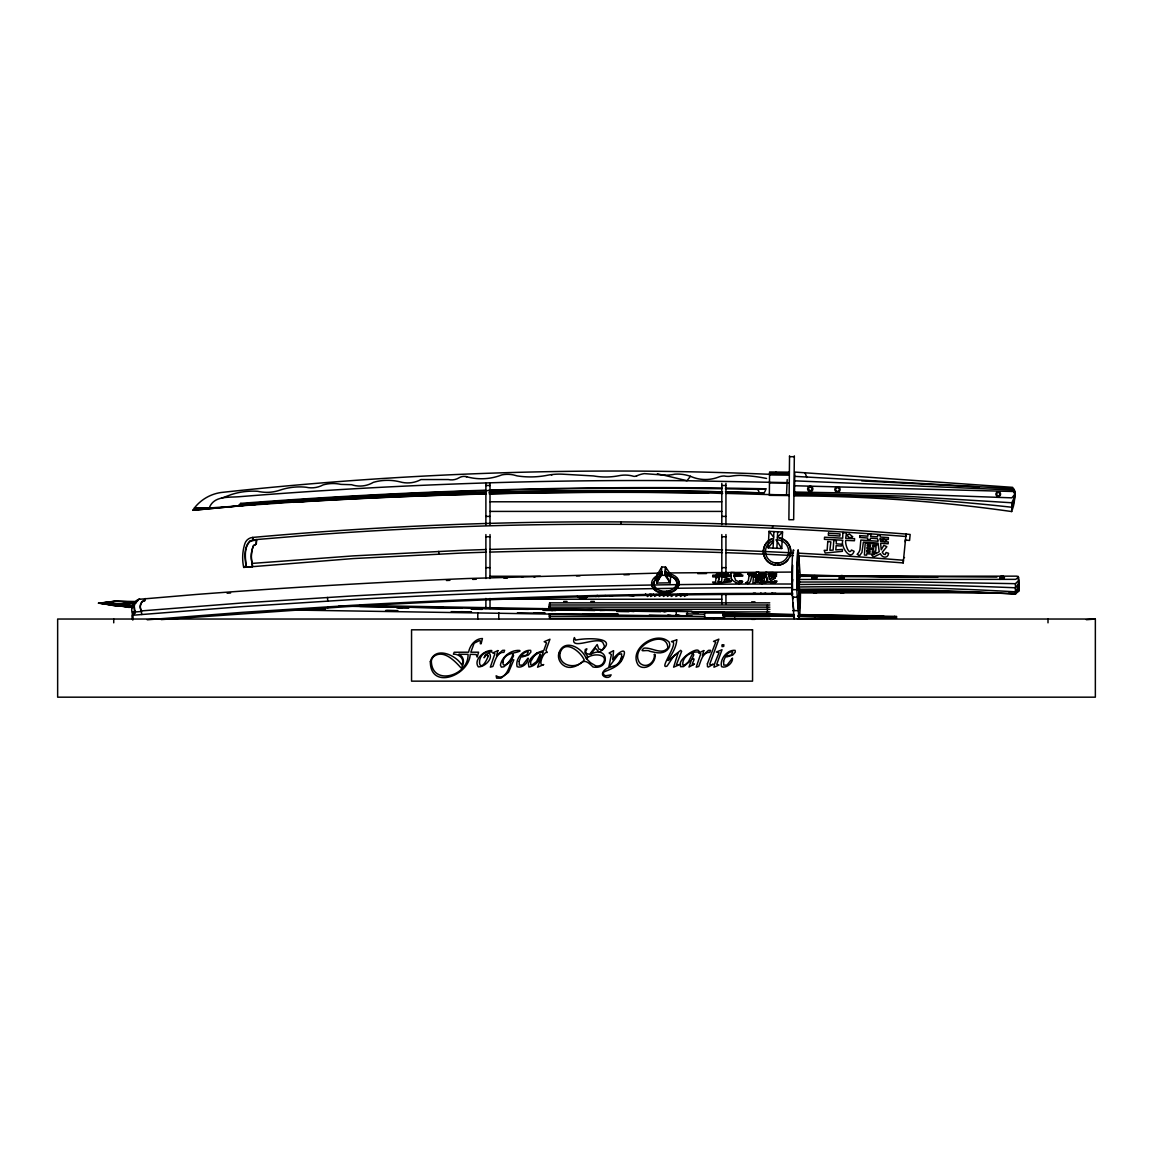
<?xml version="1.0" encoding="UTF-8"?>
<svg xmlns="http://www.w3.org/2000/svg" width="1153" height="1153" viewBox="0 0 1153 1153"><rect width="100%" height="100%" fill="white"/><g stroke="black" fill="none" stroke-linecap="round" stroke-linejoin="round"><path stroke-width="1.5" d="M665.324 574.511L665.411 571.384L665.555 573.228M620.919 524.384L620.919 521.949M998.138 592.656L799.26 592.93L798.957 582.308L798.366 590.711L799.793 575.059L908.405 577.019M651.877 582.827A13.62 9.628 -2.8 0 0 651.849 585.335L652.742 587.756A13.62 9.628 -2.8 0 0 663.479 593.406L666.895 593.348L666.881 591.23L663.739 591.287A11.487 8.114 -2.8 0 1 654.688 586.517L653.938 584.485A11.487 8.114 -2.8 0 1 661.015 575.779M730.959 575.333L712.77 575.477L730.959 575.333L730.973 572.464L734.605 572.623L733.913 575.275L742.806 575.102L742.691 576.169L734.072 576.284M775.839 473.523L775.854 472.038M787.196 479.619L786.505 495.069L726.217 493.398M789.546 455.824L788.883 519.729L793.668 519.715L794.331 455.867M794.503 495.891L794.763 472.067L1012.608 487.344L1014.496 490.313A46.279 46.279 0 0 1 1013.343 506.513L1011.714 511.543L1011.801 502.766L1014.395 497.318A13.187 13.187 0 0 0 1014.496 491.567L1012.579 489.982L794.662 480.844M794.547 492.043L903.347 493.96L1011.858 497.851L1014.611 494.666L1014.337 490.962M676.22 616.048L676.292 611.436M687.318 616.235L687.39 611.609M800.456 594.054L800.326 602.255A34.417 1.874 89.5 0 1 798.827 618.527L796.853 590.797L796.795 567.953A34.417 1.874 89.5 0 1 798.222 549.765L800.24 575.707M887.032 617.878L887.046 617.057M894.526 617.994L894.555 616.351M793.927 550.687L793.437 549.808A34.417 1.874 89.5 0 0 792.01 567.997L792.068 590.84L794.042 618.57A34.417 1.874 89.5 0 0 794.518 617.72M133.114 619.521L132.941 615.226L135.218 612.618C133.114 610.47 134.843 602.673 134.613 604.691M135.218 612.618L134.209 606.046M250.388 541.218L252.709 540.541L252.651 537.428A9.037 9.037 0 0 0 244.854 543.683A46.048 46.048 0 0 0 243.687 567.377L246.281 566.238C245.33 558.297 243.557 546.998 250.388 541.218L252.983 539.835L252.651 537.428A3852.562 3852.562 0 0 1 579.282 521.877C688.312 521.387 797.357 525.451 906.056 534.055L910.164 534.473L909.573 540.454L905.465 540.051M779.183 537.932A13.735 13.735 0 0 1 789.618 557.072L787.758 560.127A13.735 13.735 0 0 1 778.52 565.172L778.434 562.895M246.079 566.916C245.07 558.556 243.211 546.652 250.403 540.57M1018.258 576.37L1018.503 578.028A13.187 6.601 -2.3 0 1 1018.229 580.91L1015.462 583.677L1015.332 594.083A1578.846 789.257 -2.3 0 0 798.885 589.269L798.726 579.498L1015.606 579.354L1018.589 577.48L1017.076 576.169A5.866 2.94 -2.3 0 0 1016.225 576.154L799 576.341M550.082 614.073L549.923 618.368M549.03 607.141L548.785 609.288L549.563 602.846L769.757 602.846M772.524 528.247L772.625 525.826M798.971 582.798L799.245 576.37L798.683 579.065M256.067 544.057L256.571 539.546L256.37 543.567L254.928 545.138A2.119 2.119 0 0 0 252.968 546.954A27.672 27.672 0 0 0 252.161 563.413L252.507 566.599L243.687 567.377L353.394 558.556L463.319 552.964A3747.091 3747.091 0 0 1 486.379 552.201M768.215 547.848L769.022 531.346L782.556 532.009L781.748 548.511L768.215 547.848L773.432 541.247M773.086 548.093L773.894 531.591M776.877 548.28L777.684 531.778M905.278 541.939L905.379 539.878M793.134 598.724L793.451 597.34A41.854 2.277 89.5 0 0 793.595 596.894M138.562 599.358L195.736 594.501A3850.126 1924.645 -2.3 0 1 467.484 578.518L658.882 573.099M141.733 614.506L141.228 610.211A27.672 13.836 -2.3 0 1 141.761 601.952A2.119 1.067 -2.3 0 1 143.693 600.972L145.264 598.551L145.134 600.554L143.952 601.174A2.234 1.124 -2.3 0 0 141.92 602.212A29.128 14.557 -2.3 0 0 141.012 610.196M665.31 573.661L670.196 582.827L665.022 575.275L665.555 567.002L665.44 571.542L670.729 574.554L665.555 567.002L661.764 567.06L657.196 574.742L656.662 583.029L670.196 582.827L670.614 576.212M661.764 567.06L661.231 575.333L656.662 583.029L661.519 573.704L661.62 571.441L661.822 574.972M138.043 600.554A9.037 4.526 -2.3 0 0 133.705 603.35A46.048 23.017 -2.3 0 0 132.941 615.226L135.405 611.854L133.143 612.157L132.941 615.226L242.418 606.608L352.169 599.589A3747.091 1873.135 -2.3 0 1 736.983 587.727L791.895 587.655L792.212 595.654L792.644 592.973M327.899 607.732L327.971 606.781M798.712 555.861A3747.091 3747.091 0 0 1 848.32 558.845L903.203 562.909L903.404 560.257A3749.671 3749.671 0 0 0 798.856 553.195M650.004 594.098L650.681 596.461L653.03 595.034M662.788 594.098L663.451 596.461L665.814 595.034M679.809 594.098L680.486 596.461L682.835 595.034M798.957 582.308L799.015 584.023L799.548 575.347L937.821 577.091M798.943 585.09L798.784 586.992A1578.846 789.257 -2.3 0 1 1015.245 591.806L1017.032 589.255A46.279 23.132 -2.3 0 0 1018.69 581.126L1018.675 580.737M799.447 588.102L799.13 591.763L907.714 591.59L997.878 592.959M799.26 592.93L799.533 589.774M903.203 562.909L906.056 534.055L905.883 536.491C797.242 527.887 688.269 523.822 579.296 524.298A3850.126 3850.126 0 0 0 307.159 535.338L252.853 539.863M731.319 578.431L731.117 576.284L712.669 576.601L712.77 575.477M730.887 580.881L730.8 581.919L713.693 583.432L712.612 582.063L715.581 582.02L716.056 577.494C722.931 574.828 714.327 584.773 721.547 581.66L722.052 576.803C725.525 577.379 726.289 577.855 729.719 579.31L724.473 579.253L724.257 581.458L730.901 580.953L724.257 581.458M716.532 574.41L716.633 573.286L728.206 573.315L728.091 574.381L716.532 574.41L728.091 574.381M718.29 581.861L719.169 577.581M747.865 574.309L755.936 574.28L747.865 574.309L747.966 573.315L756.037 573.358L747.966 573.315M766.356 574.943L749.075 575.491L748.412 580.262A9.815 4.9 -2.3 0 1 745.616 582.827L747.966 583.504L750.372 581.66L751.67 576.399L766.341 576.356C770.824 581.703 762.205 583.058 760.778 580.535L764.151 580.593L764.381 578.287L761.023 578.302L764.381 578.359M761.023 578.374L761.095 577.624L764.987 577.682L765.073 576.846L753.5 576.875L752.88 582.899L755.157 582.899L755.244 582.106C797.285 582.323 748.643 581.645 762.075 583.533L768.878 581.645L771.227 582.899M755.936 574.208L755.849 575.203L758.53 575.188L758.631 574.194L765.621 574.18L765.549 575.016M756.037 573.358L756.152 572.219L758.703 572.277M755.402 580.55L755.316 581.4L758.415 581.386L758.501 580.535L755.402 580.622M755.489 579.844L755.561 579.094L762.018 579.08L761.946 579.829L755.489 579.772L761.946 579.829M755.633 578.388L758.804 577.639L755.633 578.33L758.732 578.388M776.43 576.385L768.892 576.341L776.43 576.385C776.517 573.92 765.693 574.814 776.517 574.208C774.802 571.009 768.619 573.589 765.837 572.191L765.722 573.329L758.732 573.344L758.703 572.219M768.849 575.491L768.316 574.165L771.674 574.151L770.146 574.756L772.755 575.477L768.849 575.491L772.755 575.405M767.408 616.221L767.408 604.994M621.683 656.547L621.597 653.823L618.498 654.414L608.842 667.111L611.364 654.573L609.115 653.002L613.598 650.638L612.733 659.819C615.385 654.515 628.933 644.123 622.894 658.089C619.449 666.621 610.6 668.927 603.451 672.213L603.437 674.491L605.541 675.788L611.133 674.88C610.182 678.468 604.475 678.036 602.76 675.283L602.428 673.842C604.792 663.984 621.308 669.389 621.683 656.547A16.301 16.301 0 0 1 617.287 664.301M792.745 579.527L791.794 585.364L791.952 584.023A3749.671 1874.432 -2.3 0 0 351.924 595.971L242.116 602.99L141.372 610.903M654.976 594.458L654.63 596.404L657.758 594.645L656.288 594.458M667.76 594.458L667.4 596.404L670.527 594.645L669.071 594.458M684.781 594.458L684.435 596.404L687.563 594.645L686.107 594.458M658.738 594.314L659.329 596.288L662.197 594.732L659.977 594.631M605.354 595.51L604.013 596.043M134.829 611.681L135.016 610.96M134.656 604.143L136.544 600.554M252.968 546.954L253.112 546.608A2.234 2.234 0 0 1 255.173 544.706L256.37 543.567M776.517 581.847L776.992 581.054L774.485 580.723C774.513 584.009 768.475 579.31 772.034 581.645M209.601 507.061C214.617 495.574 229.043 497.592 239.233 496.712A5002.752 5002.752 0 0 1 686.986 480.729L786.634 482.603M530.423 659.17L528.333 663.393L528.924 667.01C534.545 666.477 541.204 660.15 540.281 654.183L536.549 661.62L531.706 665.223L530.755 664.791L530.668 661.62L534.012 656.172A15.681 15.681 0 0 1 540.93 652.252L543.207 651.964L537.572 667.212L543.726 664.575C537.168 667.63 543.452 650.825 547.257 652.439L545.931 650.436L549.938 639.238L544.202 641.688L546.508 642.913L543.827 650.436L537.529 652.684L530.423 659.17A22.498 22.498 0 0 1 537.514 652.684M736.335 582.841L739.779 583.461L742.546 581.371L739.909 580.853L739.275 581.833M741.754 582.611L742.546 581.443L739.909 580.853M1018.647 587.367L1018.892 587.655A13.187 6.601 -2.3 0 1 1018.618 590.639L1015.332 594.083L1017.119 591.547A46.279 23.132 -2.3 0 0 1018.791 583.404L1018.69 582.841M242.721 505.619L192.839 510.289L194.569 507.767A41.263 41.263 0 0 1 220.987 492.518L224.086 492.172A3634.977 3634.977 0 0 1 768.864 474.272M649.24 594.444L647.611 596.533L645.493 593.838M766.543 478.466A149.011 143.548 1.4 0 0 739.909 475.353A60.302 58.097 1.6 0 0 731.016 476.16A17.468 16.834 1.6 0 1 724.257 475.987A15.061 14.513 1.7 0 0 718.117 477.256A35.469 34.345 0.8 0 1 690.474 476.304L686.986 480.715L662.788 474.95M674.505 588.635L676.033 586.762A11.602 8.201 -2.8 0 0 666.967 575.65M776.517 581.789L773.548 583.317L768.878 581.573L762.075 583.533L760.288 582.741M485.572 492.461L414.907 494.882A4689.237 4689.237 0 0 0 243.067 505.374L238.873 505.36L240.66 503.385A5398.274 5398.274 0 0 1 485.557 490.212M586.502 658.723C591.114 652.569 610.759 653.506 602.442 664.027A7.307 7.307 0 0 1 595.683 665.829L590.552 662.759L586.502 658.723L587.021 658.176M770.708 580.809L775.191 577.826L772.15 577.249L769.627 579.656L768.892 576.341M770.982 578.575L772.15 577.249M521.516 576.875L523.058 576.745M597.124 595.409L595.942 596.605M653.376 594.054L651.805 595.279L651.171 594.141M666.16 594.054L664.589 595.279L663.941 594.141M683.181 594.054L681.61 595.279L680.976 594.141M777.425 537.24L782.556 532.009M772.813 579.426L775.191 577.898M587.468 596.721L585.652 598.234A5.664 5.664 0 0 1 580.925 599.027L577.221 596.274M136.76 600.439L138.072 599.56M657.196 574.742L661.663 571.6M221.333 498.24L231.667 494.45A65.678 61.34 -5.8 0 1 257.681 491.293A38.121 36.132 -4.3 0 0 279.862 490.184A58.789 55.906 -5.1 0 1 305.963 487.215A23.449 22.483 -3.8 0 0 323.099 484.909A34.994 33.61 -4.3 0 1 340.942 484.39L351.579 484.707A25.366 24.487 -3.2 0 0 373.327 482.358A49.55 47.878 -3.6 0 1 399.918 481.839A27.196 26.346 -2.6 0 0 420.975 479.562L448.286 479.547A14.196 13.793 -2 0 0 459.081 477.789A9.397 9.123 -2 0 1 466.778 476.78M734.072 576.226L735.773 580.449L739.275 581.775M600.382 595.957L598.738 596.605L597.542 595.539M612.589 595.784L609.951 595.813M671.104 596.505L672.559 595.813M243.687 567.377L246.281 566.238L244.018 566.685M675.831 596.476L678.915 594.775L677.503 594.501M465.971 476.549A53.932 52.404 -2.1 0 0 501.886 474.863A29.272 28.479 -1.5 0 1 513.373 474.892L517.077 475.886A85.077 82.728 -1.4 0 0 547.041 475.339A61.138 59.495 -0.9 0 1 550.875 474.69L552.172 474.532A61.138 59.495 -0.9 0 1 562.534 474.186L593.564 475.944A67.696 65.836 -0.3 0 0 618.484 475.8A29.56 28.695 0.1 0 1 632.363 475.958A5.448 5.289 0.1 0 0 636.312 476.059L636.658 475.915M585.854 597.009L581.328 597.672A4.987 4.987 0 0 1 579.195 596.706M1016.139 592.801L1018.993 591.172L1018.675 589.774M770.146 574.698L771.674 574.151L768.316 574.237M774.83 574.814L773.159 575.405L776.517 575.39M774.485 583.159L775.292 582.885M774.902 593.579L775.71 593.247M138.562 599.474L139.643 599.041M608.525 613.828L605.066 614.938L591.46 613.944M737.992 574.929L740.759 574.122L737.992 574.929L736.565 574.223M736.58 574.295L734.893 573.603L737.516 572.926L740.759 574.18M734.893 573.675L737.516 572.926M765.707 593.103L762.493 593.968L760.706 593.031M664.488 611.739L669.302 610.831M533.983 576.99L535.179 576.774M633.876 596L628.644 595.352M135.982 602.197L116.482 601.189L100.268 603.221L114.796 605.786L126.787 605.988M192.839 510.289L265.911 503.342M132.84 607.4L111.351 604.864L134.685 603.105M119.955 605.743L98.466 603.178L116.482 601.189M662.989 611.71L671.161 610.859M774.902 593.521L771.645 593.19L772.813 593.579M246.281 505.288L255.188 504.452M262.308 503.789L267.655 503.284M346.376 497.592L293.539 502.304A5282.297 5282.297 0 0 1 485.831 493.988M252.507 566.599L252.161 563.413L353.222 555.89L463.218 550.298A3749.671 3749.671 0 0 1 486.307 549.534M252.709 540.541L256.254 540.238M133.143 612.157L141.502 611.465M147.267 619.795L242.649 612.329L352.386 605.311A3747.091 1873.135 -2.3 0 1 737.214 593.449L792.125 593.363L792.428 594.314M161.204 619.593L352.342 606.262A3749.671 1874.432 -2.3 0 1 792.37 594.314M1086.371 619.709L1095.35 619.031L1095.35 697.176L57.65 697.176L57.65 619.031L1095.35 619.031M765.837 488.8L757.665 489.391A6.702 6.702 0 0 1 759.135 492.864L763.935 492.907A7.912 7.912 0 0 0 765.837 488.8A5398.274 5398.274 0 0 0 725.554 488.108M718.29 581.789L721.547 581.66M439.235 607.069L442.766 606.882M600.021 610.528L605.138 610.312M583.49 609.836L592.238 609.49M472.716 579.397L476.304 579.267M503.933 578.229L507.392 578.1M490.76 492.302L500.935 492.014A4687.377 4687.377 0 0 1 716.114 491.74M576.486 575.895L580.002 575.808M623.932 574.785L629.207 574.655M676.22 577.754A13.62 9.628 -2.8 0 1 677.892 587.266L676.09 589.486A13.62 9.628 -2.8 0 1 667.039 593.348L666.881 592.022L663.753 591.993A11.602 8.201 -2.8 0 1 660.842 591.489M667.673 572.955L792.212 572.061M665.022 575.275L661.231 575.333L661.519 573.704L661.534 574.569M731.117 576.356L712.669 576.601M697.709 573.617L706.501 573.545M792.025 589.687L796.809 589.644M792.702 597.225L797.487 597.182M792.86 610.658L797.645 610.614M765.722 573.329L758.732 573.344M768.417 573.243L776.618 573.214M772.222 574.151L776.517 574.208M765.621 574.237L758.631 574.194M768.244 574.886L769.339 575.073M766.298 575.506L749.075 575.491M722.052 576.86L724.603 576.86M753.5 576.947L765.073 576.904M716.056 577.567L718.607 577.552M753.298 593.262L755.575 593.262M485.889 485.499L490.011 485.499M721.807 485.499L725.943 485.499M490.011 501.786L721.807 501.786M490.011 511.413L721.807 511.413M485.889 516.4L490.011 516.4M721.807 516.4L725.943 516.4M485.889 536.75L490.011 536.75M721.807 536.75L725.943 536.75M485.889 567.651L490.011 567.651M721.807 567.651L725.943 567.651M490.011 576.255L540.325 576.255M489.492 599.229L721.807 599.229M563.658 601.434L567.089 601.434M590.768 601.434L594.4 601.434M751.67 601.852L754.941 601.852M549.289 604.994L769.815 604.994M549.159 607.141L549.822 609.13L549.822 607.141L769.873 607.141M769.93 609.288L549.938 609.288L549.822 607.141M691.959 611.926L769.93 611.926M704.656 612.877L724.444 612.877M549.159 614.073L549.563 618.368L769.757 618.368M549.822 614.073L617.619 614.073M764.367 614.073L769.873 614.073M829.151 615.889L867.085 615.889M549.289 616.221L691.67 616.221M722.974 616.221L769.815 616.221M704.656 617.835L724.444 617.835M797.328 618.7L867.085 618.7M751.67 619.363L754.941 619.363M844.63 576.586L918.177 577.076M789.531 456.689L794.331 456.732M789.373 472.168L769.584 471.966L769.339 495.343L789.128 495.545M769.57 473.451L789.358 473.667M769.541 474.935L789.344 475.151M769.469 482.905L789.257 482.963M794.532 493.426L903.318 496.107L1011.801 502.766M769.339 494.637L789.142 494.839M996.898 577.076L799.274 575.736L798.741 582.034L907.325 581.861L1015.462 583.677M136.27 602.947L127.666 602.817L113.066 604.893L132.754 607.516M338.852 606.132L704.8 611.883M396.963 608.035L408.724 608.222M471.202 609.202L482.213 609.375M542.919 610.326L555.732 610.528M616.696 611.479L628.976 611.681M722.845 613.641L794.374 614.765M799.735 614.852L896.659 616.379M111.351 604.864L132.71 605.21M686.366 613.9L704.324 614.189M722.859 614.477L794.359 615.601M797.934 615.659L896.645 617.201M722.83 615.298L794.345 616.423M797.919 616.48L896.63 618.037M313.515 609.361L324.483 609.533M386.558 610.514L397.929 610.686L385.563 610.514M460.652 611.681L471.418 611.839M533.911 612.834L544.922 613.007M607.429 613.987L618.181 614.145M283.033 609.879L704.714 616.509M137.207 601.549L114.868 601.16L100.268 603.221L116.41 605.815M359.405 605.426L691.886 611.234M396.156 607.054L359.75 606.42M397.857 607.083L462.151 608.207M470.856 608.366L528.478 609.361M544.36 609.649L594.833 610.528M617.878 610.931L660.943 611.681M693.169 612.733L698.199 612.819M723.363 613.266L793.985 614.491M798.798 614.578L883.746 616.062M98.466 603.178L123.371 603.624M743.916 614.448L785.034 615.169M817.218 615.731L860.152 616.48M734.965 615.125L785.02 615.99M801.104 616.279L860.138 617.302M867.301 617.431L883.717 617.72M319.078 609.346L325.405 609.461M451.241 611.652L471.404 612.012M517.409 612.805L544.965 613.295M583.259 613.958L617.403 614.549M649.298 615.111L691.814 615.846M794.619 485.759L1012.262 491.466A5.866 5.866 0 0 1 1013.127 491.524L1014.323 491.971M722.686 493.47L708.562 492.951A5282.455 5282.455 0 0 0 489.362 493.729M775.277 562.851L778.434 562.923L775.263 562.967A11.602 11.602 0 0 1 766.241 555.688L765.52 552.734A11.602 11.602 0 0 1 772.885 540.685M1008.659 593.218L1015.865 593.406M717.728 491.783L722.6 491.913M725.842 492L759.135 492.864M861.752 480.902L979.2 486.97M794.72 476.362L1012.291 488.613A2.234 2.234 0 0 1 1014.467 490.919A27.614 27.614 0 0 1 1011.757 507.248A2046.964 2046.964 0 0 0 794.518 494.68M903.736 557.591L904.514 557.648M690.474 476.304A37.689 36.492 0.9 0 0 674.923 474.157A40.355 39.072 0.9 0 1 664.676 475.151L644.34 473.624A26.879 26.101 0.1 0 0 636.312 476.059M664.676 475.151L661.721 474.805A26.62 25.798 0.6 0 1 657.412 473.681M738.237 583.36L739.059 583.461M675.845 615.053L683.988 616.178M667.818 615.039L671.089 615.486M677.344 615.082L682.129 616.149M1017.465 577.365L1018.459 577.826M542.4 608.625L545.614 609.447M745.616 582.769L747.966 583.504M736.335 582.914L732.241 580.146M551.163 474.647L551.883 475.007M241.496 504.034L240.66 503.385L243.067 505.374L241.496 504.034A5159.473 5159.473 0 0 1 721.807 488.742M1018.762 587.453L1018.791 589.817M769.022 531.346L773.634 537.053M731.694 579.296L732.256 580.218M777.208 541.434L781.748 548.511M766.673 578.604L767.639 580.608M731.305 578.359L731.694 579.368M804.967 472.672L806.898 477.558M792.673 589.904L792.515 588.938A26.274 1.427 89.5 0 1 792.659 565.33M799.188 588.318L799.043 587.381L799 590.538A2046.964 1023.259 -2.3 0 1 1015.591 593.795A27.614 13.807 -2.3 0 0 1018.848 585.58A2.234 1.11 -2.3 0 0 1018.719 585.133M799.447 576.514L799.591 577.552M778.275 562.88L778.289 563.039A11.602 11.602 0 0 0 786.087 558.787L787.672 556.207A11.602 11.602 0 0 0 775.825 539.964M778.405 564.048L778.52 565.201M666.895 593.233L663.436 592.873A13.735 9.714 -2.8 0 1 652.598 587.165L651.704 584.73A13.735 9.714 -2.8 0 1 660.179 574.324M327.495 597.441L327.74 601.059M210.826 507.882L293.525 502.131A5282.455 5282.455 0 0 1 485.831 493.815M438.745 551.365L438.861 554.031M766.341 576.356L751.67 576.399M549.923 602.846L550.154 609.288M1048.005 619.031L1048.005 622.836M821.657 615.889L821.657 618.7M814.724 615.889L814.724 618.7M734.692 617.72L734.692 619.031M725.943 483.338L725.943 524.673M725.943 534.574L725.943 572.94M725.943 593.809L725.943 603.999M724.444 618.368L724.444 612.416L704.656 612.416L704.656 618.368M721.807 483.338L721.807 524.673M721.807 534.574L721.807 572.882M721.807 593.809L721.807 603.999M713.707 617.72L713.707 619.031M498.773 612.632L498.773 619.031M490.011 483.338L490.011 524.673M490.011 534.574L490.011 578.503M490.011 598.436L490.011 608.582M485.889 483.338L485.889 524.673M485.889 534.574L485.889 578.503M485.889 598.436L485.889 608.582M477.789 612.632L477.789 619.031M113.729 619.031L113.729 622.836M666.91 575.116A11.487 8.114 -2.8 0 1 675.903 586.113L674.375 587.972A11.487 8.114 -2.8 0 1 666.737 591.23L666.78 591.936A11.602 8.201 -2.8 0 0 669.72 591.316M667.227 573.531A13.735 9.714 -2.8 0 1 677.978 586.675L676.162 588.909A13.735 9.714 -2.8 0 1 667.01 592.801M654.616 578.157A13.62 9.628 -2.8 0 1 657.152 576.341M667.241 574.237A13.62 9.628 -2.8 0 1 670.671 574.814M656.1 588.996A11.602 8.201 -2.8 0 1 654.616 587.165L653.852 585.119A11.602 8.201 -2.8 0 1 658.377 577.451M227.112 593.233A3852.562 1925.856 -2.3 0 1 230.614 592.973M446.442 580.492A3852.562 1925.856 -2.3 0 1 449.944 580.334M132.768 619.983A46.048 23.017 -2.3 0 1 132.004 615.039M799.605 581.141A41.854 2.277 89.5 0 1 799.533 583.274M799.26 588.938A41.854 2.277 89.5 0 1 798.236 597.297L797.862 603.048A26.274 1.427 89.5 0 0 800.067 593.132M793.869 609.606A26.274 1.427 89.5 0 1 793.077 603.091M798.77 584.528A2046.964 1023.259 -2.3 0 1 1015.346 587.785A27.614 13.807 -2.3 0 0 1018.719 580.262M1017.595 578.575A2.234 1.11 -2.3 0 1 1018.589 579.426M815.92 576.543A2.637 1.326 -2.3 0 1 816.454 578.532A2.637 1.326 -2.3 0 1 812.418 578.575A2.637 1.326 -2.3 0 1 813.283 576.572M842.137 576.327A2.637 1.326 -2.3 0 1 843.852 578.33A2.637 1.326 -2.3 0 1 839.413 578.374A2.637 1.326 -2.3 0 1 841.445 576.341M812.202 579.31A2.637 1.326 -2.3 0 1 811.899 578.647M812.029 578.316A2.637 1.326 -2.3 0 1 813.326 577.494M844.327 578.72A2.637 1.326 -2.3 0 1 843.751 579.354M839.571 579.397A2.637 1.326 -2.3 0 1 839.254 579.094M999.896 579.426A2.306 1.153 -2.3 0 1 999.997 579.123M816.828 592.065A2.637 1.326 -2.3 0 1 813.096 592.094M843.751 592.109A2.637 1.326 -2.3 0 1 840.537 592.152M816.771 592.123A1.715 0.865 -2.3 0 1 815.027 593.218A1.715 0.865 -2.3 0 1 813.456 592.152M844.082 592.166A1.816 0.908 -2.3 0 1 841.964 593.204A1.816 0.908 -2.3 0 1 840.623 591.965M772.106 538.682A13.735 13.735 0 0 0 763.401 552.964L764.237 556.452A13.735 13.735 0 0 0 774.931 565.085L778.376 565.042A13.62 13.62 0 0 0 787.658 560.055M779.169 538.047A13.62 13.62 0 0 1 789.517 557.029M774.946 564.97A13.62 13.62 0 0 1 764.353 556.409L763.517 552.95A13.62 13.62 0 0 1 772.15 538.797M489.924 552.1A3747.091 3747.091 0 0 1 722.441 552.561M726.001 552.691A3747.091 3747.091 0 0 1 793.394 555.587M489.852 549.433A3749.671 3749.671 0 0 1 722.527 549.895M726.087 550.01A3749.671 3749.671 0 0 1 793.523 552.921M252.276 563.947A29.128 29.128 0 0 1 253.112 546.608M323.416 609.663A27.196 6.702 1.7 0 1 319.842 609.433M617.547 614.65A35.469 8.893 0.8 0 1 610.701 614.088M617.604 610.989A35.469 8.893 1 0 1 633.991 611.566M399.169 608.135A53.932 12.726 0.2 0 1 402.224 608.179M551.523 610.514A5.448 1.312 0.8 0 1 552.618 610.514M794.503 495.876A1578.846 1578.846 0 0 1 1011.714 511.557M489.362 493.902A5282.297 5282.297 0 0 1 708.562 493.124M238.873 505.36A4905.078 4905.078 0 0 1 485.471 492.49M488.973 492.403A4905.078 4905.078 0 0 1 720.164 491.798M725.424 491.899A4905.078 4905.078 0 0 1 763.935 492.907M725.396 488.8A5159.473 5159.473 0 0 1 757.665 489.391M489.059 490.097A5398.274 5398.274 0 0 1 722.052 488.05M799.303 564.696L799.115 568.933A41.854 2.277 89.5 0 0 797.746 585.075L797.501 589.875L797.299 588.895A26.274 1.427 89.5 0 1 797.617 561.929A26.274 1.427 89.5 0 1 799.173 560.675L799.303 564.696M129.352 602.832L129.295 607.458L113.066 604.893L129.367 602.832M791.952 584.023L791.895 587.655L792.025 584.023M842.843 532.585L842.728 538.192L824.554 537.212L824.409 539.33L842.857 540.238C840.148 545.974 850.496 561.828 854.099 551.293L851.49 550.039C848.867 556.178 844.587 542.76 845.812 540.339L854.431 540.757L854.589 538.638L845.697 538.307L846.461 533.046L842.843 532.585M654.371 654.443C655.221 661.346 647.755 668.365 641.241 664.186A6.86 6.86 0 0 1 638.517 660.755C631.469 644.815 667.01 628.817 667.861 647.9C661.808 655.553 651.733 647.121 643.979 648.145C638.07 653.074 647.409 649.024 649.831 651.286C654.155 652.151 658.709 653.751 663.105 652.339C667.284 651.157 671.392 646.559 669.144 642.106C656.446 629.682 627.967 648.952 638.214 665.079A7.74 7.74 0 0 0 642.466 667.356C649.298 668.481 655.898 661.188 655.135 654.645L654.371 654.443M827.768 541.506L827.148 550.37L824.179 550.356L825.202 553.051L842.353 551.336L842.483 549.404L835.824 549.909L836.127 545.672L841.359 546.046L841.488 544.202L836.256 543.841L836.329 540.743L833.778 540.57L833.115 550.111L829.857 550.269L830.881 541.91L827.768 541.506M828.488 533.133L828.344 535.251L839.903 536.059L840.047 533.94L828.488 533.133M859.792 535.612L859.662 537.442L867.733 538.004L867.604 539.835L870.299 540.022L870.429 538.192L877.419 538.682L878.11 540.281L878.053 541.247L860.844 540.036L860.008 549.39A9.815 9.815 0 0 1 857.14 554.305L859.461 555.832L861.925 552.46L863.395 542.054L878.053 543.077L879.206 551.696L875.963 553.685L876.021 552.82L872.259 552.561L872.36 551.019L875.732 551.249L876.035 546.825L872.677 546.58L872.763 545.239L876.669 545.499L876.784 543.957L865.211 543.149L864.39 555.011L866.667 555.169L866.768 553.728L874.565 554.276L871.798 555.242L873.556 557.101L880.416 553.714C881.987 558.066 888.228 558.686 888.559 553.31L886.052 552.46L885.288 554.535L883.573 554.103L882.276 552.201L886.859 546.724L883.847 545.326L881.238 549.794L880.604 543.265L888.141 543.784L888.271 541.953L884.913 541.723L886.599 540.685L884.005 539.143L888.314 539.445L888.43 537.615L880.229 537.039L880.243 534.906L877.692 534.733L877.548 536.851L870.558 536.361L871.12 534.459L868.007 534.055L867.863 536.174L859.792 535.612M866.984 550.644L866.883 552.186L869.967 552.402L870.083 550.86L866.984 550.644M867.186 547.747L867.099 549.102L873.556 549.549L873.643 548.194L867.186 547.747M867.387 544.85L867.301 546.205L870.385 546.421L870.486 545.066L867.387 544.85M880.114 538.869L880.604 541.42L884.51 541.694L881.915 540.065L883.472 539.1L880.114 538.869M560.012 653.319C558.297 666.607 577.523 669.807 584.153 659.833C580.406 651.243 564.105 638.661 560.012 653.319M430.343 661.606C430.242 690.561 469.444 675.499 470.208 654.327L476.16 654.5L477.14 657.095L478.61 652.194L470.828 652.194L474.128 643.215L479.317 640.621L480.369 640.938L480.354 643.749L481.104 643.749L482.444 638.517C475.267 638.517 469.761 645.521 468.622 652.194L454.196 652.252L453.403 654.198C458.98 653.693 465.38 659.343 461.762 664.935C455.896 654.803 434.71 645.752 430.343 661.606M431.323 661.015C431.813 686.712 468.983 675.889 468.046 654.327L458.75 654.255C464.443 656.533 464.573 663.782 461.214 668.135C455.075 661.202 443.588 648.952 433.687 656.518A8.258 8.258 0 0 0 431.323 661.015M558.787 653.347C556.928 660.482 563.096 667.832 570.418 667.385C583.548 666.117 581.17 654.89 593.017 666.982C610.6 670.369 608.856 644.642 590.682 654.227L595.438 648.289L599.315 652.209C621.914 636.499 584.542 637.811 575.635 640.189L574.381 637.566C568.804 651.575 596.404 635.995 602.76 642.38L604.503 646.184L602.5 650.018L598.738 649.024L597.196 644.527L589.601 654.299L586.546 653.578L585.594 651.632L586.906 648.894L585.292 649.427L584.946 652.656L587.713 656.403L585.998 658.104C581.703 647.064 563.658 638.113 558.787 653.347M680.371 663.753L680.544 666.679L683.527 666.621L691.425 659.977L689.004 667.054L694.466 663.998C688.197 667.818 698.156 655.841 691.786 659.43L693.775 654.89L692.91 652.944L688.471 661.793L684.968 665.007L682.835 665.036C681.783 656.879 691.699 650.58 699.194 652.223C699.049 644.83 679.463 658.478 680.371 663.753M488.324 656.028C477.875 681.092 474.186 648.937 491.682 652.108L491.726 650.523C484.519 649.86 473.076 659.948 478.293 666.852C484.044 667.356 493.671 658.853 489.376 653.232L485.543 654.428L484.073 657.786L486.379 654.731L488.324 656.028M519.153 661.361L519.326 665.108L522.583 665.108L528.045 658.104C528.751 662.889 521.632 668.783 517.12 666.665C515.016 659.285 522.9 649.47 530.668 650.35L530.87 652.079L528.362 655.063L522.266 656.922L521.761 656.129L526.878 655.091L528.276 651.82C523.246 650.984 520.392 657.397 519.153 661.361M723.594 661.361L723.767 665.108L727.024 665.108L732.472 658.104C733.193 662.889 726.073 668.783 721.562 666.665C719.458 659.285 727.341 649.47 735.11 650.35L735.311 652.079L732.804 655.063L726.707 656.922L726.188 656.129L731.305 655.091L732.717 651.82C727.687 650.984 724.833 657.397 723.594 661.361M707.394 663.782L707.481 666.65L708.403 667.068L713.203 664.2L710.479 665.065L709.744 664.186L718.852 639.151L713.52 641.371L715.739 642.149L707.394 663.782M676.71 639.829C676.379 654.918 654.904 671.868 680.659 650.335L681.639 651.315L676.451 664.575L679.276 664.762L673.611 667.155L678.18 652.569L673.712 656.115L667.083 666.059C657.844 670.239 680.414 641.068 671.45 641.616L676.71 639.829M502.881 662.096C502.809 671.161 513.402 657.412 512.754 653.794L513.575 655.625L511.572 660.136L513.849 659.79L508.516 672.3L500.921 678.209L496.626 678.151L496.15 675.802C505.201 681.466 509.785 666.938 511.168 660.669L503.803 666.809L501.368 667.126L500.402 665.079C501.987 656.561 511.053 649.672 519.7 650.451L520.032 651.013C515.189 653.679 504.279 652.425 502.881 662.096M497.909 650.58L496.496 655.812L502.535 650.364L504.639 650.292L503.904 652.353C496.813 651.762 494.882 661.505 492.864 666.463L490.342 667.155L494.896 653.693L492.72 652.987L497.909 650.58M703.791 650.58L702.379 655.812L708.418 650.364L710.522 650.292L709.787 652.353C702.681 651.762 700.765 661.505 698.747 666.463L696.225 667.155L700.779 653.693L698.603 652.987L703.791 650.58M714.557 663.681L713.938 667.212L719.04 665.036L716.734 664.287L722.009 649.73L716.373 652.021L719.04 652.713L714.557 663.681M722.225 644.945L722.037 646.602L723.709 646.415L723.882 644.758L722.225 644.945M852.557 536.649L849.775 537.903L846.72 535.179L849.372 534.012L852.557 536.649M210.84 508.041L194.569 507.767L210.84 508.041M752.549 629.812L411.549 629.812L411.549 681.149L752.549 681.149L752.549 629.812M1000.905 578.705A2.306 1.153 -2.3 0 0 1004.45 577.667A2.306 1.153 -2.3 0 0 1001.063 576.687A2.306 1.153 -2.3 0 0 1000.905 578.705M813.542 577.235A1.715 0.865 -2.3 0 0 816.18 576.471A1.715 0.865 -2.3 0 0 813.658 575.751A1.715 0.865 -2.3 0 0 813.542 577.235M840.479 577.163A1.816 0.908 -2.3 0 0 843.434 576.529A1.816 0.908 -2.3 0 0 841.013 575.592A1.816 0.908 -2.3 0 0 840.479 577.163M1001.222 577.538A1.629 0.822 -2.3 0 0 1003.744 576.817A1.629 0.822 -2.3 0 0 1001.352 576.125A1.629 0.822 -2.3 0 0 1001.222 577.538M808.902 491.192A2.637 2.637 0 0 0 812.894 488.944A2.637 2.637 0 0 0 808.945 486.609A2.637 2.637 0 0 0 808.902 491.192M835.853 491.625A2.637 2.637 0 0 0 840.09 489.924A2.637 2.637 0 0 0 836.487 487.114A2.637 2.637 0 0 0 835.853 491.625M997.086 496.121A2.306 2.306 0 0 0 1000.573 494.161A2.306 2.306 0 0 0 997.129 492.115A2.306 2.306 0 0 0 997.086 496.121M809.377 490.4A1.715 1.715 0 0 0 811.971 488.93A1.715 1.715 0 0 0 809.406 487.416A1.715 1.715 0 0 0 809.377 490.4M836.357 490.991A1.816 1.816 0 0 0 839.283 489.809A1.816 1.816 0 0 0 836.79 487.863A1.816 1.816 0 0 0 836.357 490.991M997.431 495.545A1.629 1.629 0 0 0 999.896 494.147A1.629 1.629 0 0 0 997.46 492.706A1.629 1.629 0 0 0 997.431 495.545"/></g></svg>
